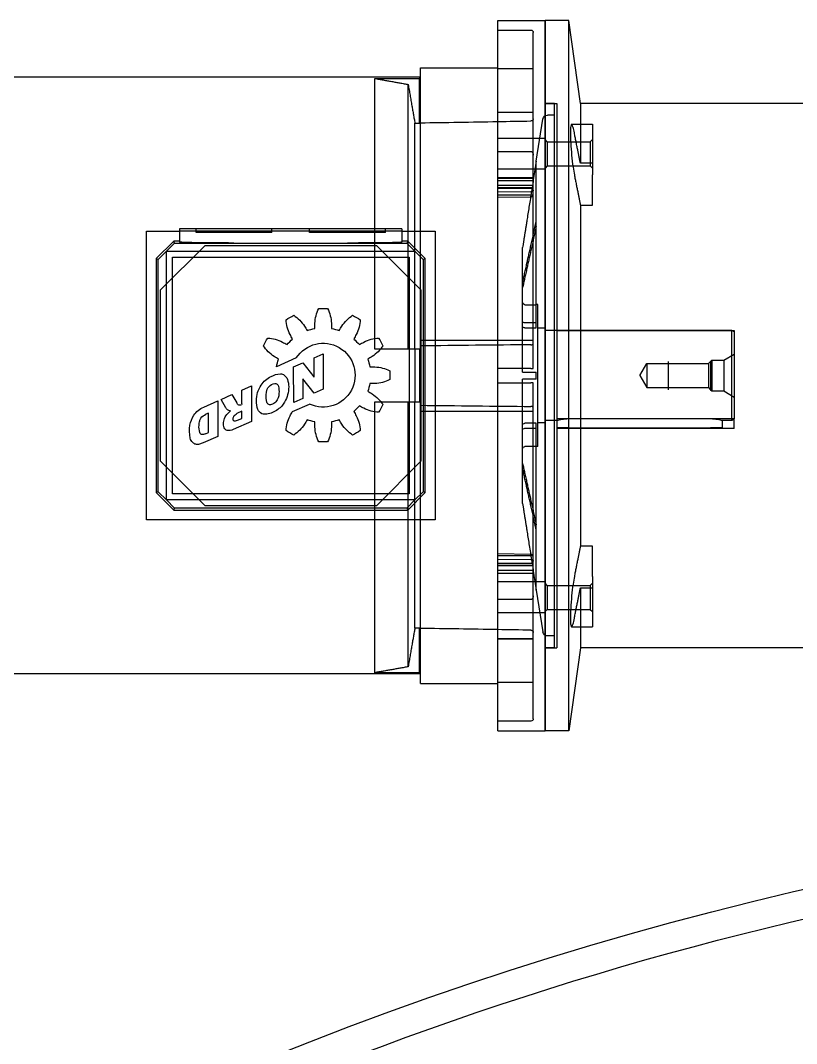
# Model space of a CAD drawing. Header units: millimetres. Extents: x 12318 to 17800, y 6541 to 10165.
# Drawn here: x 14844.8 to 14926.8, y 8533.4 to 8641.4 of the extents above; entities that cross this region are included whole.
import ezdxf

# ---------------------------------------------------------------- set-up
doc = ezdxf.new("R2010")
doc.units = ezdxf.units.MM
doc.layers.add('Equipment', color=123, linetype='Continuous')

# ---------------------------------------------------------------- blocks, each defined once
blk = doc.blocks.new('A$C6f4e16a3')
at = {"layer": 'Equipment'}
for p, q in [((1461.01, 3222.13), (1465.93, 3257.13)), ((1465.93, 2957.13), (1465.93, 3257.13)), ((1465.93, 3257.13), (1475.93, 3257.13)), ((1475.93, 2957.13), (1475.93, 3257.13)), ((1475.93, 3257.13), (1475.93, 2957.13)), ((1495.93, 3257.13), (1475.93, 3257.13)), ((1495.93, 2957.13), (1495.93, 3257.13)), ((1528.63, 3237.13), (1495.93, 3237.13)), ((1528.63, 3213.91), (1528.63, 3237.13)), ((1528.93, 3233.13), (1528.93, 3232.64)), ((1528.93, 3233.13), (1751.93, 3233.13)), ((1547.93, 3232.64), (1528.93, 3232.64)), ((1528.93, 3213.8), (1528.93, 3232.64)), ((1533.8, 3118.23), (1533.8, 3230.14)), ((1547.93, 3118.23), (1547.93, 3232.64)), ((1305.93, 3222.13), (1461.01, 3222.13)), ((1461.01, 3222.13), (1461.01, 3213.32)), ((1455.93, 3213.32), (1455.93, 3191.98)), ((1464.75, 3213.32), (1455.93, 3213.32)), ((1528.63, 3214.38), (1528.93, 3214.38)), ((1528.63, 3122.13), (1528.63, 3213.91)), ((1530.93, 3213.8), (1528.93, 3213.8)), ((1530.93, 3118.23), (1530.93, 3213.8)), ((1455.93, 3179.13), (1455.93, 3191.98)), ((1461.01, 3179.13), (1455.93, 3179.13)), ((1461.01, 3179.13), (1461.01, 3035.13)), ((1528.63, 3122.13), (1495.93, 3122.13)), ((1528.63, 3092.13), (1528.63, 3122.13)), ((1528.93, 3118.23), (1547.93, 3118.23)), ((1528.93, 3118.23), (1528.93, 3096.03)), ((1547.93, 3096.03), (1528.93, 3096.03)), ((1530.93, 3000.46), (1530.93, 3096.03)), ((1533.8, 2984.12), (1533.8, 3096.03)), ((1547.93, 2981.62), (1547.93, 3096.03)), ((1528.63, 3092.13), (1495.93, 3092.13)), ((1528.63, 3000.35), (1528.63, 3092.13)), ((1455.93, 3035.13), (1461.01, 3035.13)), ((1455.93, 3022.28), (1455.93, 3035.13)), ((1455.93, 3022.28), (1455.93, 3000.94)), ((1464.75, 3000.94), (1455.93, 3000.94)), ((1461.01, 3000.94), (1461.01, 2992.13)), ((1528.63, 2977.13), (1528.63, 3000.35)), ((1528.63, 2999.88), (1528.93, 2999.88)), ((1528.93, 3000.46), (1530.93, 3000.46)), ((1528.93, 2981.62), (1528.93, 3000.46)), ((1305.93, 2992.13), (1461.01, 2992.13)), ((1461.01, 2992.13), (1465.93, 2957.13)), ((1528.93, 2981.62), (1547.93, 2981.62)), ((1528.93, 2981.62), (1528.93, 2981.13)), ((1528.93, 2981.13), (1751.93, 2981.13)), ((1528.63, 2977.13), (1495.93, 2977.13)), ((1465.93, 2957.13), (1475.93, 2957.13)), ((1495.93, 2957.13), (1475.93, 2957.13))]:
    blk.add_line(p, q, dxfattribs=at)
at = {"layer": 'Equipment', "ltscale": 24.970388}
for p, q in [((1480.93, 3218.31), (1480.93, 3252.1)), ((1480.93, 3110.13), (1480.93, 3200.21)), ((1480.93, 3014.05), (1480.93, 3104.13)), ((1480.93, 2962.16), (1480.93, 2995.95))]:
    blk.add_line(p, q, dxfattribs=at)
at = {"layer": 'Equipment', "ltscale": 22.577003}
for p, q in [((1495.93, 3253.1), (1481.93, 3253.1)), ((1481.93, 3218.3), (1495.93, 3218.3)), ((1495.93, 3201.78), (1481.93, 3201.78)), ((1536.43, 3168.13), (1522.43, 3168.13)), ((1644.43, 3168.13), (1630.43, 3168.13)), ((1481.93, 3110.13), (1495.93, 3110.13)), ((1495.93, 3104.13), (1481.93, 3104.13)), ((1481.93, 3012.48), (1495.93, 3012.48)), ((1495.93, 2995.96), (1481.93, 2995.96)), ((1481.93, 2961.16), (1495.93, 2961.16))]:
    blk.add_line(p, q, dxfattribs=at)
at = {"layer": 'Equipment', "ltscale": 24.189648}
for p, q in [((1495.93, 3236.83), (1480.93, 3236.83)), ((1475.93, 3207.32), (1495.93, 3207.32)), ((1475.93, 3194.32), (1495.93, 3194.32)), ((1495.93, 3190.75), (1480.93, 3190.75)), ((1495.93, 3190.57), (1480.93, 3190.57)), ((1495.93, 3189.51), (1480.93, 3189.51)), ((1480.93, 3187.39), (1495.93, 3187.39)), ((1480.93, 3186.51), (1495.93, 3186.51)), ((1495.93, 3186.33), (1480.93, 3186.33)), ((1480.93, 3183.32), (1495.93, 3183.32)), ((1495.93, 3122.13), (1480.93, 3122.13)), ((1495.93, 3092.13), (1480.93, 3092.13)), ((1480.93, 3030.94), (1495.93, 3030.94)), ((1495.93, 3027.93), (1480.93, 3027.93)), ((1495.93, 3027.75), (1480.93, 3027.75)), ((1495.93, 3026.87), (1480.93, 3026.87)), ((1480.93, 3024.75), (1495.93, 3024.75)), ((1495.93, 3023.69), (1480.93, 3023.69)), ((1480.93, 3023.51), (1495.93, 3023.51)), ((1475.93, 3019.94), (1495.93, 3019.94)), ((1475.93, 3006.94), (1495.93, 3006.94)), ((1480.93, 2977.43), (1495.93, 2977.43))]:
    blk.add_line(p, q, dxfattribs=at)
at = {"layer": 'Equipment', "ltscale": 25.331339}
for p, q in [((1470.93, 3222.13), (1470.93, 2992.13)), ((1471.93, 2992.13), (1471.93, 3222.13)), ((1478.93, 3077.13), (1478.93, 3137.13))]:
    blk.add_line(p, q, dxfattribs=at)
at = {"layer": 'Equipment', "ltscale": 9.523383}
for p, q in [((1475.93, 3222.13), (1470.93, 3222.13)), ((1470.93, 3088.13), (1475.93, 3088.13)), ((1475.93, 2992.13), (1470.93, 2992.13))]:
    blk.add_line(p, q, dxfattribs=at)
at = {"layer": 'Equipment', "ltscale": 7.618686}
for p, q in [((1471.93, 3222.13), (1475.93, 3222.13)), ((1396.93, 3088.13), (1400.93, 3088.13)), ((1471.93, 2992.13), (1475.93, 2992.13))]:
    blk.add_line(p, q, dxfattribs=at)
at = {"layer": 'Equipment', "ltscale": 5.566014}
for p, q in [((1471.93, 3217.13), (1474.85, 3217.13)), ((1471.93, 2997.13), (1474.85, 2997.13))]:
    blk.add_line(p, q, dxfattribs=at)
at = {"layer": 'Equipment', "ltscale": 28.888334}
for p, q in [((1479.63, 3197.75), (1476.83, 3215.44)), ((1479.63, 3016.51), (1476.83, 2998.82))]:
    blk.add_line(p, q, dxfattribs=at)
at = {"layer": 'Equipment', "ltscale": 26.597906}
for p, q in [((1480.93, 3200.21), (1480.93, 3218.31)), ((1480.93, 2995.95), (1480.93, 3014.05))]:
    blk.add_line(p, q, dxfattribs=at)
at = {"layer": 'Equipment', "ltscale": 24.053686}
for p, q in [((1481.01, 3218.32), (1495.93, 3218.32)), ((1481.01, 2995.94), (1495.93, 2995.94))]:
    blk.add_line(p, q, dxfattribs=at)
at = {"layer": 'Equipment', "ltscale": 26.200171}
for p, q in [((1461.01, 3213.32), (1461.01, 3196.8)), ((1461.01, 3017.46), (1461.01, 3000.94))]:
    blk.add_line(p, q, dxfattribs=at)
at = {"layer": 'Equipment', "ltscale": 2.545397}
for p, q in [((1456.87, 3205.88), (1455.93, 3206.82)), ((1474.98, 3205.88), (1475.93, 3206.82)), ((1456.87, 3195.77), (1455.93, 3194.82)), ((1474.98, 3195.77), (1475.93, 3194.82)), ((1456.87, 3018.49), (1455.93, 3019.44)), ((1474.98, 3018.49), (1475.93, 3019.44)), ((1456.87, 3008.38), (1455.93, 3007.44)), ((1474.98, 3008.38), (1475.93, 3007.44))]:
    blk.add_line(p, q, dxfattribs=at)
at = {"layer": 'Equipment', "ltscale": 25.609983}
for p, q in [((1456.87, 3205.88), (1456.87, 3195.77)), ((1474.98, 3205.88), (1474.98, 3195.77)), ((1456.87, 3018.49), (1456.87, 3008.38)), ((1474.98, 3018.49), (1474.98, 3008.38))]:
    blk.add_line(p, q, dxfattribs=at)
at = {"layer": 'Equipment', "ltscale": 29.204967}
for p, q in [((1474.98, 3205.88), (1456.87, 3205.88)), ((1474.98, 3195.77), (1456.87, 3195.77)), ((1474.98, 3018.49), (1456.87, 3018.49)), ((1474.98, 3008.38), (1456.87, 3008.38))]:
    blk.add_line(p, q, dxfattribs=at)
at = {"layer": 'Equipment', "ltscale": 9.677798}
for p, q in [((1455.93, 3196.8), (1461.01, 3196.8)), ((1461.01, 3017.46), (1455.93, 3017.46))]:
    blk.add_line(p, q, dxfattribs=at)
at = {"layer": 'Equipment', "ltscale": 2.857075}
for p, q in [((1479.63, 3197.74), (1479.63, 3197.75)), ((1479.63, 3016.51), (1479.63, 3016.52))]:
    blk.add_line(p, q, dxfattribs=at)
at = {"layer": 'Equipment', "ltscale": 24.651781}
for p, q in [((1479.63, 3172.26), (1479.63, 3197.74)), ((1479.63, 3016.52), (1479.63, 3042))]:
    blk.add_line(p, q, dxfattribs=at)
at = {"layer": 'Equipment', "ltscale": 22.608593}
for p, q in [((1481.91, 3184.79), (1495.93, 3184.61)), ((1495.93, 3182.49), (1481.91, 3182.67)), ((1481.91, 3031.6), (1495.93, 3031.77)), ((1495.93, 3029.65), (1481.91, 3029.47))]:
    blk.add_line(p, q, dxfattribs=at)
at = {"layer": 'Equipment', "ltscale": 5.714251}
for p, q in [((1479.63, 3170.14), (1479.63, 3172.26)), ((1479.63, 3105.63), (1479.63, 3108.63)), ((1479.63, 3042), (1479.63, 3044.12))]:
    blk.add_line(p, q, dxfattribs=at)
at = {"layer": 'Equipment', "ltscale": 24.449633}
for p, q in [((1479.63, 3127.26), (1479.63, 3170.14)), ((1479.63, 3044.12), (1479.63, 3087))]:
    blk.add_line(p, q, dxfattribs=at)
at = {"layer": 'Equipment', "ltscale": 25.66206}
for p, q in [((1522.43, 3168.13), (1522.43, 3046.13)), ((1644.43, 3046.13), (1644.43, 3168.13)), ((1522.43, 3046.13), (1644.43, 3046.13))]:
    blk.add_line(p, q, dxfattribs=at)
at = {"layer": 'Equipment', "ltscale": 24.969463}
for p, q in [((1536.43, 3169.13), (1559.43, 3169.13)), ((1607.43, 3169.13), (1630.43, 3169.13))]:
    blk.add_line(p, q, dxfattribs=at)
at = {"layer": 'Equipment', "ltscale": 10.647473}
for p, q in [((1536.43, 3169.13), (1536.43, 3163.54)), ((1630.43, 3169.13), (1630.43, 3163.54))]:
    blk.add_line(p, q, dxfattribs=at)
at = {"layer": 'Equipment', "ltscale": 25.264742}
blk.add_line((1536.43, 3168.13), (1630.43, 3168.13), dxfattribs=at)
at = {"layer": 'Equipment', "ltscale": 2.856945}
for p, q in [((1543.43, 3167.63), (1543.43, 3169.13)), ((1575.43, 3167.63), (1575.43, 3169.13)), ((1591.43, 3167.63), (1591.43, 3169.13)), ((1623.43, 3167.63), (1623.43, 3169.13))]:
    blk.add_line(p, q, dxfattribs=at)
at = {"layer": 'Equipment', "ltscale": 25.80229}
for p, q in [((1559.43, 3169.13), (1607.43, 3169.13)), ((1607.43, 3163.14), (1559.43, 3163.14))]:
    blk.add_line(p, q, dxfattribs=at)
at = {"layer": 'Equipment', "ltscale": 25.285252}
for p, q in [((1526.59, 3156.58), (1533.98, 3163.97)), ((1632.87, 3163.97), (1640.27, 3156.58)), ((1533.98, 3050.29), (1526.59, 3057.68)), ((1640.27, 3057.68), (1632.87, 3050.29))]:
    blk.add_line(p, q, dxfattribs=at)
at = {"layer": 'Equipment', "ltscale": 4.659071}
for p, q in [((1533.98, 3163.97), (1536.43, 3163.97)), ((1630.43, 3163.97), (1632.87, 3163.97))]:
    blk.add_line(p, q, dxfattribs=at)
at = {"layer": 'Equipment', "ltscale": 25.795752}
for p, q in [((1533.98, 3163.97), (1534.33, 3163.13)), ((1632.53, 3163.13), (1632.87, 3163.97)), ((1527.43, 3156.23), (1526.59, 3156.58)), ((1640.27, 3156.58), (1639.43, 3156.23)), ((1526.59, 3057.68), (1527.43, 3058.03)), ((1639.43, 3058.03), (1640.27, 3057.68)), ((1534.33, 3051.13), (1533.98, 3050.29)), ((1632.87, 3050.29), (1632.53, 3051.13))]:
    blk.add_line(p, q, dxfattribs=at)
at = {"layer": 'Equipment', "ltscale": 24.318085}
for p, q in [((1543.43, 3167.63), (1575.43, 3167.63)), ((1591.43, 3167.63), (1623.43, 3167.63))]:
    blk.add_line(p, q, dxfattribs=at)
at = {"layer": 'Equipment', "ltscale": 27.195591}
for p, q in [((1485.43, 3146.3), (1485.43, 3161.03)), ((1485.43, 3108.63), (1485.43, 3144.18)), ((1485.43, 3070.08), (1485.43, 3105.63)), ((1485.43, 3053.23), (1485.43, 3067.96))]:
    blk.add_line(p, q, dxfattribs=at)
at = {"layer": 'Equipment', "ltscale": 10.049212}
for p, q in [((1530.9, 3159.66), (1527.43, 3156.23)), ((1534.33, 3163.13), (1530.9, 3159.66)), ((1635.95, 3159.66), (1632.53, 3163.13)), ((1639.43, 3156.23), (1635.95, 3159.66)), ((1527.43, 3058.03), (1530.9, 3054.61)), ((1635.95, 3054.61), (1639.43, 3058.03)), ((1530.9, 3054.61), (1534.33, 3051.13)), ((1632.53, 3051.13), (1635.95, 3054.61))]:
    blk.add_line(p, q, dxfattribs=at)
at = {"layer": 'Equipment', "ltscale": 25.702459}
for p, q in [((1528.43, 3143.35), (1547.21, 3162.13)), ((1619.65, 3162.13), (1638.43, 3143.35)), ((1547.21, 3052.13), (1528.43, 3070.91)), ((1638.43, 3070.91), (1619.65, 3052.13))]:
    blk.add_line(p, q, dxfattribs=at)
at = {"layer": 'Equipment', "ltscale": 0.072236}
for p, q in [((1530.93, 3159.63), (1530.9, 3159.66)), ((1635.93, 3159.63), (1635.95, 3159.66)), ((1530.9, 3054.61), (1530.93, 3054.63)), ((1635.93, 3054.63), (1635.95, 3054.61))]:
    blk.add_line(p, q, dxfattribs=at)
at = {"layer": 'Equipment', "ltscale": 0.952538}
for p, q in [((1530.93, 3159.63), (1530.94, 3159.63)), ((1635.92, 3159.63), (1635.93, 3159.63)), ((1635.93, 3159.63), (1635.93, 3159.62)), ((1530.94, 3054.63), (1530.93, 3054.63)), ((1635.93, 3054.63), (1635.92, 3054.63)), ((1635.93, 3054.64), (1635.93, 3054.63))]:
    blk.add_line(p, q, dxfattribs=at)
at = {"layer": 'Equipment', "ltscale": 0.033147}
for p, q in [((1530.94, 3159.63), (1530.93, 3159.62)), ((1635.93, 3159.62), (1635.92, 3159.63)), ((1530.93, 3054.64), (1530.94, 3054.63)), ((1635.92, 3054.63), (1635.93, 3054.64))]:
    blk.add_line(p, q, dxfattribs=at)
at = {"layer": 'Equipment', "ltscale": 25.393158}
for p, q in [((1635.92, 3159.63), (1530.94, 3159.63)), ((1635.93, 3054.64), (1635.93, 3159.62)), ((1530.94, 3054.63), (1635.92, 3054.63))]:
    blk.add_line(p, q, dxfattribs=at)
at = {"layer": 'Equipment', "ltscale": 25.004076}
for p, q in [((1632.53, 3163.13), (1534.33, 3163.13)), ((1527.43, 3156.23), (1527.43, 3058.03)), ((1639.43, 3058.03), (1639.43, 3156.23)), ((1534.33, 3051.13), (1632.53, 3051.13))]:
    blk.add_line(p, q, dxfattribs=at)
at = {"layer": 'Equipment', "ltscale": 25.0306}
for p, q in [((1619.65, 3162.13), (1547.21, 3162.13)), ((1528.43, 3143.35), (1528.43, 3070.91)), ((1638.43, 3070.91), (1638.43, 3143.35)), ((1547.21, 3052.13), (1619.65, 3052.13))]:
    blk.add_line(p, q, dxfattribs=at)
at = {"layer": 'Equipment', "ltscale": 25.180735}
for p, q in [((1526.59, 3057.68), (1526.59, 3156.58)), ((1640.27, 3156.58), (1640.27, 3057.68)), ((1632.87, 3050.29), (1533.98, 3050.29))]:
    blk.add_line(p, q, dxfattribs=at)
at = {"layer": 'Equipment', "ltscale": 24.442144}
for p, q in [((1533.43, 3157.13), (1533.43, 3118.23)), ((1533.43, 3096.03), (1533.43, 3057.13))]:
    blk.add_line(p, q, dxfattribs=at)
at = {"layer": 'Equipment', "ltscale": 4.395143}
for p, q in [((1533.8, 3157.13), (1533.43, 3157.13)), ((1533.43, 3057.13), (1533.8, 3057.13))]:
    blk.add_line(p, q, dxfattribs=at)
at = {"layer": 'Equipment', "ltscale": 25.852686}
for p, q in [((1633.43, 3157.13), (1547.93, 3157.13)), ((1547.93, 3057.13), (1633.43, 3057.13))]:
    blk.add_line(p, q, dxfattribs=at)
at = {"layer": 'Equipment', "ltscale": 24.874222}
blk.add_line((1633.43, 3057.13), (1633.43, 3157.13), dxfattribs=at)
at = {"layer": 'Equipment', "ltscale": 5.71399}
for p, q in [((1485.43, 3144.18), (1485.43, 3146.3)), ((1475.93, 3127.13), (1478.93, 3127.13)), ((1400.93, 3085.13), (1400.93, 3088.13)), ((1475.93, 3087.13), (1478.93, 3087.13)), ((1485.43, 3067.96), (1485.43, 3070.08))]:
    blk.add_line(p, q, dxfattribs=at)
at = {"layer": 'Equipment', "ltscale": 1.333187}
for p, q in [((1478.93, 3137.13), (1479.63, 3137.13)), ((1478.93, 3077.13), (1479.63, 3077.13))]:
    blk.add_line(p, q, dxfattribs=at)
at = {"layer": 'Equipment', "ltscale": 9.142444}
for p, q in [((1484.43, 3137.09), (1479.63, 3137.09)), ((1479.63, 3129.38), (1484.43, 3129.38)), ((1484.43, 3127.26), (1479.63, 3127.26)), ((1479.63, 3087), (1484.43, 3087)), ((1484.43, 3084.88), (1479.63, 3084.88)), ((1479.63, 3077.17), (1484.43, 3077.17))]:
    blk.add_line(p, q, dxfattribs=at)
at = {"layer": 'Equipment', "ltscale": 26.429934}
blk.add_line((1395.93, 3126.13), (1395.93, 3088.8), dxfattribs=at)
at = {"layer": 'Equipment', "ltscale": 25.917479}
for p, q in [((1470.93, 3126.13), (1395.93, 3126.13)), ((1395.93, 3088.8), (1470.93, 3088.8)), ((1395.93, 3084.83), (1470.93, 3084.83))]:
    blk.add_line(p, q, dxfattribs=at)
at = {"layer": 'Equipment', "ltscale": 2.199254}
for p, q in [((1395.93, 3125.55), (1396.93, 3126.13)), ((1395.93, 3088.71), (1396.93, 3088.13))]:
    blk.add_line(p, q, dxfattribs=at)
at = {"layer": 'Equipment', "ltscale": 26.252478}
blk.add_line((1396.93, 3088.13), (1396.93, 3126.13), dxfattribs=at)
at = {"layer": 'Equipment', "ltscale": 25.479761}
blk.add_line((1396.93, 3126.13), (1475.93, 3126.13), dxfattribs=at)
at = {"layer": 'Equipment', "ltscale": 9.68627}
for p, q in [((1400.33, 3113.63), (1395.93, 3116.18)), ((1400.33, 3100.63), (1395.93, 3098.08))]:
    blk.add_line(p, q, dxfattribs=at)
at = {"layer": 'Equipment', "ltscale": 26.850508}
blk.add_line((1530.93, 3118.23), (1530.93, 3096.03), dxfattribs=at)
at = {"layer": 'Equipment', "ltscale": 26.885361}
blk.add_line((1533.43, 3118.23), (1533.43, 3096.03), dxfattribs=at)
at = {"layer": 'Equipment', "ltscale": 24.191259}
blk.add_line((1569.71, 3116.34), (1569.71, 3101.34), dxfattribs=at)
at = {"layer": 'Equipment', "ltscale": 7.948131}
blk.add_line((1573.52, 3114.64), (1569.71, 3116.34), dxfattribs=at)
at = {"layer": 'Equipment', "ltscale": 24.698055}
for p, q in [((1400.33, 3113.63), (1400.33, 3100.63)), ((1405.43, 3113.63), (1405.43, 3100.63))]:
    blk.add_line(p, q, dxfattribs=at)
at = {"layer": 'Equipment', "ltscale": 9.713853}
for p, q in [((1405.43, 3113.63), (1400.33, 3113.63)), ((1405.43, 3100.63), (1400.33, 3100.63))]:
    blk.add_line(p, q, dxfattribs=at)
at = {"layer": 'Equipment', "ltscale": 1.346724}
for p, q in [((1405.93, 3113.13), (1405.43, 3113.63)), ((1405.93, 3101.13), (1405.43, 3100.63))]:
    blk.add_line(p, q, dxfattribs=at)
at = {"layer": 'Equipment', "ltscale": 22.798204}
for p, q in [((1405.93, 3113.13), (1405.93, 3101.13)), ((1405.93, 3113.13), (1405.93, 3101.13)), ((1423.93, 3113.13), (1423.93, 3101.13)), ((1423.93, 3113.13), (1423.93, 3101.13))]:
    blk.add_line(p, q, dxfattribs=at)
at = {"layer": 'Equipment', "ltscale": 0.001805}
for p, q in [((1405.93, 3113.13), (1405.93, 3113.13)), ((1423.93, 3113.13), (1423.93, 3113.13)), ((1405.93, 3101.13), (1405.93, 3101.13)), ((1423.93, 3101.13), (1423.93, 3101.13))]:
    blk.add_line(p, q, dxfattribs=at)
at = {"layer": 'Equipment', "ltscale": 2.430917}
for p, q in [((1406.83, 3112.23), (1405.93, 3113.13)), ((1406.83, 3102.03), (1405.93, 3101.13))]:
    blk.add_line(p, q, dxfattribs=at)
at = {"layer": 'Equipment', "ltscale": 25.8253}
blk.add_line((1406.83, 3112.23), (1406.83, 3102.03), dxfattribs=at)
at = {"layer": 'Equipment', "ltscale": 27.572166}
for p, q in [((1423.93, 3112.23), (1406.83, 3112.23)), ((1423.93, 3102.03), (1406.83, 3102.03))]:
    blk.add_line(p, q, dxfattribs=at)
at = {"layer": 'Equipment', "ltscale": 21.770681}
for p, q in [((1432.93, 3112.23), (1423.93, 3112.23)), ((1432.93, 3102.03), (1423.93, 3102.03))]:
    blk.add_line(p, q, dxfattribs=at)
at = {"layer": 'Equipment', "ltscale": 25.837965}
blk.add_line((1432.93, 3112.23), (1432.93, 3102.03), dxfattribs=at)
at = {"layer": 'Equipment', "ltscale": 11.216606}
for q in [(1432.93, 3112.23), (1432.93, 3102.03)]:
    blk.add_line((1435.87, 3107.13), q, dxfattribs=at)
at = {"layer": 'Equipment', "ltscale": 19.316877}
blk.add_line((1573.52, 3106.65), (1573.52, 3114.64), dxfattribs=at)
at = {"layer": 'Equipment', "ltscale": 14.345751}
blk.add_line((1578.37, 3112.48), (1573.66, 3106.6), dxfattribs=at)
at = {"layer": 'Equipment', "ltscale": 7.958082}
blk.add_line((1582.19, 3110.78), (1578.37, 3112.48), dxfattribs=at)
at = {"layer": 'Equipment', "ltscale": 22.111248}
blk.add_line((1581.07, 3114.58), (1589.42, 3110.86), dxfattribs=at)
at = {"layer": 'Equipment', "ltscale": 2.992109}
for p, q in [((1481.93, 3110.13), (1480.93, 3110.13)), ((1480.93, 3104.13), (1481.93, 3104.13))]:
    blk.add_line(p, q, dxfattribs=at)
at = {"layer": 'Equipment', "ltscale": 24.20422}
blk.add_line((1582.18, 3095.77), (1582.19, 3110.78), dxfattribs=at)
at = {"layer": 'Equipment', "ltscale": 14.866439}
blk.add_line((1573.48, 3099.66), (1578.37, 3105.74), dxfattribs=at)
at = {"layer": 'Equipment', "ltscale": 0.266817}
blk.add_line((1573.66, 3106.6), (1573.52, 3106.65), dxfattribs=at)
at = {"layer": 'Equipment', "ltscale": 20.003391}
blk.add_line((1578.37, 3105.74), (1578.37, 3097.47), dxfattribs=at)
at = {"layer": 'Equipment', "ltscale": 7.851645}
blk.add_line((1569.71, 3101.34), (1573.48, 3099.66), dxfattribs=at)
at = {"layer": 'Equipment', "ltscale": 24.233971}
blk.add_line((1600.06, 3102.81), (1600.05, 3087.78), dxfattribs=at)
at = {"layer": 'Equipment', "ltscale": 8.42463}
blk.add_line((1604.1, 3101.01), (1600.06, 3102.81), dxfattribs=at)
at = {"layer": 'Equipment', "ltscale": 11.022212}
blk.add_line((1604.1, 3095.22), (1604.1, 3101.01), dxfattribs=at)
at = {"layer": 'Equipment', "ltscale": 7.735257}
blk.add_line((1608.32, 3099.11), (1606.26, 3095.61), dxfattribs=at)
at = {"layer": 'Equipment', "ltscale": 9.514049}
blk.add_line((1612.88, 3097.08), (1608.32, 3099.11), dxfattribs=at)
at = {"layer": 'Equipment', "ltscale": 19.064009}
blk.add_line((1582.71, 3091.91), (1575.51, 3095.12), dxfattribs=at)
at = {"layer": 'Equipment', "ltscale": 7.952706}
blk.add_line((1578.37, 3097.47), (1582.18, 3095.77), dxfattribs=at)
at = {"layer": 'Equipment', "ltscale": 7.689937}
blk.add_line((1610.89, 3093.56), (1612.88, 3097.08), dxfattribs=at)
at = {"layer": 'Equipment', "ltscale": 24.259974}
blk.add_line((1614.24, 3096.48), (1614.23, 3081.44), dxfattribs=at)
at = {"layer": 'Equipment', "ltscale": 12.461446}
blk.add_line((1620.22, 3093.82), (1614.24, 3096.48), dxfattribs=at)
at = {"layer": 'Equipment', "ltscale": 5.955908}
blk.add_line((1604.09, 3089), (1604.1, 3092.13), dxfattribs=at)
at = {"layer": 'Equipment', "ltscale": 4.407009}
blk.add_line((1604.1, 3092.13), (1606.14, 3091.05), dxfattribs=at)
at = {"layer": 'Equipment', "ltscale": 0.145772}
blk.add_line((1608.93, 3092.2), (1608.91, 3092.28), dxfattribs=at)
at = {"layer": 'Equipment', "ltscale": 0.143959}
blk.add_line((1608.96, 3092.13), (1608.93, 3092.2), dxfattribs=at)
at = {"layer": 'Equipment', "ltscale": 2.275867}
blk.add_line((1618.23, 3091.29), (1619.32, 3090.79), dxfattribs=at)
at = {"layer": 'Equipment', "ltscale": 19.88199}
blk.add_line((1618.24, 3083.07), (1618.23, 3091.29), dxfattribs=at)
at = {"layer": 'Equipment', "ltscale": 7.560969}
blk.add_line((1395.93, 3084.83), (1395.93, 3088.8), dxfattribs=at)
at = {"layer": 'Equipment', "ltscale": 26.388706}
for p, q in [((1405.93, 3088.8), (1465.93, 3088.8)), ((1465.93, 3085.13), (1405.93, 3085.13))]:
    blk.add_line(p, q, dxfattribs=at)
at = {"layer": 'Equipment', "ltscale": 20.462372}
blk.add_line((1600.05, 3087.78), (1607.78, 3084.33), dxfattribs=at)
at = {"layer": 'Equipment', "ltscale": 3.679968}
blk.add_line((1605.88, 3088.25), (1604.09, 3089), dxfattribs=at)
at = {"layer": 'Equipment', "ltscale": 1.705556}
blk.add_line((1606.72, 3087.95), (1605.88, 3088.25), dxfattribs=at)
at = {"layer": 'Equipment', "ltscale": 14.959352}
for p, q in [((1400.93, 3085.13), (1405.93, 3085.13)), ((1465.93, 3085.13), (1470.93, 3085.13))]:
    blk.add_line(p, q, dxfattribs=at)
at = {"layer": 'Equipment', "ltscale": 12.924321}
blk.add_line((1614.23, 3081.44), (1620.43, 3078.67), dxfattribs=at)
at = {"layer": 'Equipment', "ltscale": 2.600327}
blk.add_line((1619.5, 3082.54), (1618.24, 3083.07), dxfattribs=at)
at = {"layer": 'Equipment', "ltscale": 5.385303}
for centre, start, end in [((1474.85, 3215.13), 9, 90), ((1474.85, 2999.13), 270, 351)]:
    blk.add_arc(centre, 2, start, end, dxfattribs=at)
at = {"layer": 'Equipment', "ltscale": 0.299204}
for centre, start, end in [((1484.43, 3161.03), 360, 8.9966), ((1484.43, 3053.23), 351.0034, 0)]:
    blk.add_arc(centre, 1, start, end, dxfattribs=at)
at = {"layer": 'Equipment', "ltscale": 12.330702}
for centre, start, end in [((1581.21, 3128.61), 152.9721, 177.6903), ((1558.21, 3128.61), 2.3097, 27.0279), ((1569.02, 3131.5), 182.9721, 207.6903), ((1549.1, 3120), 32.3097, 57.0279), ((1590.32, 3120), 122.9721, 147.6903), ((1570.41, 3131.5), 332.3097, 357.0279), ((1545.51, 3107.99), 62.3097, 87.0279), ((1593.91, 3107.99), 92.9721, 117.6903), ((1557.01, 3127.91), 212.9721, 237.6903), ((1582.41, 3127.91), 302.3097, 327.0279), ((1548.41, 3095.8), 92.3097, 117.0279), ((1548.41, 3118.8), 242.9721, 267.6903), ((1557.01, 3086.69), 122.3097, 147.0279), ((1545.51, 3106.61), 272.9721, 297.6903), ((1569.02, 3083.1), 152.3097, 177.0279), ((1570.41, 3083.1), 2.9721, 27.6903), ((1549.1, 3094.6), 302.9721, 327.6903), ((1590.32, 3094.6), 212.3097, 237.0279), ((1581.21, 3086), 182.3097, 207.0279), ((1558.21, 3086), 332.9721, 357.6903)]:
    blk.add_arc(centre, 15.01, start, end, dxfattribs=at)
at = {"layer": 'Equipment', "ltscale": 7.119452}
for start, end in [(86.2007, 93.7993), (116.2007, 123.7993), (56.2007, 63.7993), (146.2007, 153.7993), (26.2007, 33.7993), (176.2007, 183.7993), (206.2007, 213.7993), (236.2007, 243.7993), (296.2007, 303.7993), (266.2007, 273.7993)]:
    blk.add_arc((1569.71, 3107.3), 28.18, start, end, dxfattribs=at)
at = {"layer": 'Equipment', "ltscale": 4.196698}
for centre, start, end in [((1616.45, 3126.73), 177.1689, 179.6794), ((1522.98, 3126.73), 0.3206, 2.8311), ((1519.53, 3100.76), 30.3206, 32.8311), ((1619.9, 3100.76), 147.1689, 149.6794), ((1529.52, 3076.54), 60.3206, 62.8311), ((1600.47, 3147.49), 207.1689, 209.6794), ((1538.95, 3147.49), 330.3206, 332.8311), ((1609.9, 3076.54), 117.1689, 119.6794), ((1576.26, 3157.49), 237.1689, 239.6794), ((1563.17, 3157.49), 300.3206, 302.8311), ((1550.29, 3060.57), 90.3206, 92.8311), ((1550.29, 3154.03), 267.1689, 269.6794), ((1576.26, 3057.12), 120.3206, 122.8311), ((1529.52, 3138.06), 297.1689, 299.6794), ((1600.47, 3067.11), 150.3206, 152.8311), ((1519.53, 3113.85), 327.1689, 329.6794), ((1616.45, 3087.88), 180.3206, 182.8311), ((1522.98, 3087.88), 357.1689, 359.6794), ((1619.9, 3113.85), 210.3206, 212.8311)]:
    blk.add_arc(centre, 50.29, start, end, dxfattribs=at)
at = {"layer": 'Equipment', "ltscale": 6.355804}
for start, end in [(100.2259, 109.7741), (70.2259, 79.7741), (130.2259, 139.7741), (40.2259, 49.7741), (160.2259, 169.7741), (190.2259, 199.7741), (220.2259, 229.7741), (250.2259, 259.7741), (280.2259, 289.7741)]:
    blk.add_arc((1569.71, 3107.3), 20.02, start, end, dxfattribs=at)
at = {"layer": 'Equipment', "ltscale": 24.944195}
blk.add_arc((1569.71, 3107.3), 13.49, 32.6499, 295.4532, dxfattribs=at)
at = {"layer": 'Equipment', "ltscale": 6.355803}
blk.add_arc((1569.71, 3107.3), 20.02, 10.2259, 19.7741, dxfattribs=at)
at = {"layer": 'Equipment', "ltscale": 3.333767}
blk.add_arc((1587.96, 3104.7), 3.16, 92.8383, 124.5488, dxfattribs=at)
at = {"layer": 'Equipment', "ltscale": 7.737547}
blk.add_arc((1587.35, 3098.43), 9.44, 62.5682, 87.2241, dxfattribs=at)
at = {"layer": 'Equipment', "ltscale": 12.765416}
blk.add_arc((1598.13, 3102.59), 13.84, 177.3917, 205.145, dxfattribs=at)
at = {"layer": 'Equipment', "ltscale": 5.79464}
blk.add_arc((1594.49, 3101.95), 10.27, 155.8807, 172.8596, dxfattribs=at)
at = {"layer": 'Equipment', "ltscale": 2.995169}
blk.add_arc((1588.11, 3104.5), 3.41, 124.8447, 151.258, dxfattribs=at)
at = {"layer": 'Equipment', "ltscale": 2.619871}
blk.add_arc((1590.27, 3102.16), 1.77, 120.1043, 164.5088, dxfattribs=at)
at = {"layer": 'Equipment', "ltscale": 1.578892}
blk.add_arc((1590.04, 3102.3), 1.54, 84.3693, 115.1771, dxfattribs=at)
at = {"layer": 'Equipment', "ltscale": 5.328449}
blk.add_arc((1589.54, 3099.79), 4.09, 41.6428, 80.8523, dxfattribs=at)
at = {"layer": 'Equipment', "ltscale": 10.908055}
blk.add_arc((1586.78, 3096.92), 11.04, 33.8489, 63.5586, dxfattribs=at)
at = {"layer": 'Equipment', "ltscale": 13.272936}
blk.add_arc((1585.78, 3096.39), 12.17, 0.4669, 33.283, dxfattribs=at)
at = {"layer": 'Equipment', "ltscale": 5.824093}
blk.add_arc((1603.25, 3100.23), 14.88, 170.7327, 182.5043, dxfattribs=at)
at = {"layer": 'Equipment', "ltscale": 7.372471}
blk.add_arc((1594.73, 3099.97), 6.36, 183.5119, 218.3954, dxfattribs=at)
at = {"layer": 'Equipment', "ltscale": 2.652761}
blk.add_arc((1590.34, 3100.27), 3.18, 19.6547, 44.7703, dxfattribs=at)
at = {"layer": 'Equipment', "ltscale": 9.262697}
blk.add_arc((1582.98, 3098.08), 10.85, 351.8136, 17.4955, dxfattribs=at)
at = {"layer": 'Equipment', "ltscale": 7.488313}
blk.add_arc((1594.96, 3101.21), 10.38, 205.6841, 227.386, dxfattribs=at)
at = {"layer": 'Equipment', "ltscale": 4.183869}
blk.add_arc((1592.69, 3098.66), 3.95, 221.8948, 253.7542, dxfattribs=at)
at = {"layer": 'Equipment', "ltscale": 1.477809}
blk.add_arc((1592.1, 3096.74), 1.95, 254.5776, 277.4169, dxfattribs=at)
at = {"layer": 'Equipment', "ltscale": 2.267229}
blk.add_arc((1592.15, 3096.23), 1.43, 277.8979, 325.5784, dxfattribs=at)
at = {"layer": 'Equipment', "ltscale": 2.265395}
blk.add_arc((1591.25, 3096.78), 2.48, 326.958, 354.4201, dxfattribs=at)
at = {"layer": 'Equipment', "ltscale": 7.142554}
blk.add_arc((1587.85, 3096.4), 10.09, 339.2415, 0.5273, dxfattribs=at)
at = {"layer": 'Equipment', "ltscale": 0.875232}
blk.add_arc((1604.64, 3095.25), 0.544, 182.8706, 231.2448, dxfattribs=at)
at = {"layer": 'Equipment', "ltscale": 0.594116}
blk.add_arc((1604.8, 3095.46), 0.811, 232.283, 254.3279, dxfattribs=at)
at = {"layer": 'Equipment', "ltscale": 1.179687}
blk.add_arc((1605.05, 3096.15), 1.54, 251.9545, 274.9898, dxfattribs=at)
at = {"layer": 'Equipment', "ltscale": 0.874909}
blk.add_arc((1605.08, 3095.49), 0.887, 276.7645, 306.4379, dxfattribs=at)
at = {"layer": 'Equipment', "ltscale": 0.874052}
blk.add_arc((1604.67, 3096.03), 1.56, 307.0907, 323.9034, dxfattribs=at)
at = {"layer": 'Equipment', "ltscale": 1.156669}
blk.add_arc((1602.84, 3097.49), 3.9, 322.3011, 331.2185, dxfattribs=at)
at = {"layer": 'Equipment', "ltscale": 3.962332}
blk.add_arc((1538.95, 3067.11), 50.29, 27.1689, 29.5392, dxfattribs=at)
at = {"layer": 'Equipment', "ltscale": 9.633843}
blk.add_arc((1596.03, 3102.66), 12.17, 228.2741, 252.0896, dxfattribs=at)
at = {"layer": 'Equipment', "ltscale": 2.454179}
blk.add_arc((1594.11, 3097), 6.19, 252.8628, 264.7838, dxfattribs=at)
at = {"layer": 'Equipment', "ltscale": 3.992064}
blk.add_arc((1594.2, 3094.64), 3.87, 260.3756, 291.4284, dxfattribs=at)
at = {"layer": 'Equipment', "ltscale": 4.796926}
blk.add_arc((1594.42, 3093.85), 3.05, 292.9258, 340.3061, dxfattribs=at)
at = {"layer": 'Equipment', "ltscale": 1.746041}
blk.add_arc((1599.85, 3080.05), 12.68, 56.0782, 60.2222, dxfattribs=at)
at = {"layer": 'Equipment', "ltscale": 1.796492}
blk.add_arc((1605.66, 3088.85), 2.13, 28.3786, 53.7916, dxfattribs=at)
at = {"layer": 'Equipment', "ltscale": 1.231632}
blk.add_arc((1608.95, 3094.34), 2.06, 268.7949, 286.7754, dxfattribs=at)
at = {"layer": 'Equipment', "ltscale": 3.892107}
blk.add_arc((1602.63, 3084.29), 10.08, 39.5069, 51.1201, dxfattribs=at)
at = {"layer": 'Equipment', "ltscale": 1.326029}
blk.add_arc((1608.99, 3094.15), 1.87, 287.2243, 308.551, dxfattribs=at)
at = {"layer": 'Equipment', "ltscale": 2.19206}
blk.add_arc((1608.09, 3095.17), 3.23, 309.7638, 330.1895, dxfattribs=at)
at = {"layer": 'Equipment', "ltscale": 4.814648}
blk.add_arc((1605.45, 3086.71), 6.37, 16.0483, 38.8028, dxfattribs=at)
at = {"layer": 'Equipment', "ltscale": 5.085206}
blk.add_arc((1617.16, 3085.96), 5.29, 37.055, 65.9586, dxfattribs=at)
at = {"layer": 'Equipment', "ltscale": 10.434708}
blk.add_arc((1615.81, 3084.26), 10.53, 35.4127, 65.2329, dxfattribs=at)
at = {"layer": 'Equipment', "ltscale": 8.613707}
blk.add_arc((1615.5, 3084.44), 10.67, 9.3913, 33.666, dxfattribs=at)
at = {"layer": 'Equipment', "ltscale": 0.741134}
blk.add_arc((1607.11, 3089.06), 1.18, 250.6552, 269.5762, dxfattribs=at)
at = {"layer": 'Equipment', "ltscale": 0.454166}
blk.add_arc((1607.1, 3088.54), 0.658, 270, 290.7674, dxfattribs=at)
at = {"layer": 'Equipment', "ltscale": 0.691152}
blk.add_arc((1607.12, 3088.45), 0.567, 291.8854, 328.5581, dxfattribs=at)
at = {"layer": 'Equipment', "ltscale": 1.214217}
blk.add_arc((1605.79, 3088.94), 1.97, 9.2255, 27.7488, dxfattribs=at)
at = {"layer": 'Equipment', "ltscale": 0.766352}
blk.add_arc((1606.69, 3088.69), 1.06, 329.4501, 351.2835, dxfattribs=at)
at = {"layer": 'Equipment', "ltscale": 1.389054}
blk.add_arc((1605.46, 3088.88), 2.31, 351.1806, 9.2804, dxfattribs=at)
at = {"layer": 'Equipment', "ltscale": 2.46127}
blk.add_arc((1608.2, 3086.36), 3.6, 337.6558, 358.2394, dxfattribs=at)
at = {"layer": 'Equipment', "ltscale": 4.264863}
blk.add_arc((1605.1, 3086.68), 6.71, 356.3734, 15.5034, dxfattribs=at)
at = {"layer": 'Equipment', "ltscale": 2.362342}
blk.add_arc((1618.51, 3087.24), 3.45, 12.9167, 33.5355, dxfattribs=at)
at = {"layer": 'Equipment', "ltscale": 5.920817}
blk.add_arc((1612.99, 3085.66), 9.21, 343.822, 3.1576, dxfattribs=at)
at = {"layer": 'Equipment', "ltscale": 3.570038}
blk.add_arc((1614.05, 3085.7), 8.15, 3.2838, 16.4567, dxfattribs=at)
at = {"layer": 'Equipment', "ltscale": 10.431828}
blk.add_arc((1611.31, 3083.81), 14.91, 348.116, 9.1654, dxfattribs=at)
at = {"layer": 'Equipment', "ltscale": 4.794354}
blk.add_arc((1609.75, 3088.62), 4.73, 245.3002, 275.8187, dxfattribs=at)
at = {"layer": 'Equipment', "ltscale": 3.327602}
blk.add_arc((1609.76, 3085.81), 1.95, 283.9854, 335.4049, dxfattribs=at)
at = {"layer": 'Equipment', "ltscale": 1.649626}
blk.add_arc((1622.46, 3090.16), 8.17, 248.7635, 254.8344, dxfattribs=at)
at = {"layer": 'Equipment', "ltscale": 1.060185}
blk.add_arc((1620.74, 3083.75), 1.54, 254.1937, 274.9688, dxfattribs=at)
at = {"layer": 'Equipment', "ltscale": 1.139044}
blk.add_arc((1620.78, 3083.27), 1.06, 274.9218, 307.2891, dxfattribs=at)
at = {"layer": 'Equipment', "ltscale": 1.524261}
blk.add_arc((1620.7, 3083.35), 1.17, 308.4444, 347.634, dxfattribs=at)
at = {"layer": 'Equipment', "ltscale": 3.227627}
blk.add_arc((1626.4, 3093.88), 16.34, 248.5752, 254.5174, dxfattribs=at)
at = {"layer": 'Equipment', "ltscale": 3.006953}
blk.add_arc((1622.9, 3081.39), 3.37, 255.0674, 281.9067, dxfattribs=at)
at = {"layer": 'Equipment', "ltscale": 2.696768}
blk.add_arc((1622.49, 3081.41), 3.49, 288.5487, 311.7677, dxfattribs=at)
at = {"layer": 'Equipment', "ltscale": 4.298914}
blk.add_arc((1622.17, 3081.56), 3.82, 313.8149, 347.6258, dxfattribs=at)
at = {"layer": 'Equipment'}
for centre, radius, start, end in [((1038.93, 1458.23), 1468.9, 62.95796, 107.5529), ((1038.93, 1467.93), 1447.2, 63.18479, 116.81521)]:
    blk.add_arc(centre, radius, start, end, dxfattribs=at)
at = {"layer": 'Equipment', "ltscale": 2.992109}
for centre, major_axis, start_param, end_param in [((1481.93, 3252.1), (-0.01, 1), 6.276806, 7.847599), ((1481.93, 2962.16), (0.01, 1), 1.577179, 3.147972)]:
    blk.add_ellipse(centre, major_axis=major_axis, ratio=0.999788, start_param=start_param, end_param=end_param, dxfattribs=at)
at = {"layer": 'Equipment', "ltscale": 24.971365}
for centre, start_param, end_param in [((1559.43, 3163.54), 0, 1.570796), ((1607.43, 3163.54), 1.570796, 3.141593)]:
    blk.add_ellipse(centre, major_axis=(-23, 0), ratio=0.017455, start_param=start_param, end_param=end_param, dxfattribs=at)
at = {"layer": 'Equipment', "ltscale": 0.299204}
for centre, ratio, start_param, end_param in [((1484.43, 3146.3), 0.707108, 6.28317, 6.44019), ((1484.43, 3144.18), 0.707105, 0.000014, 0.157034), ((1484.43, 3108.63), 0.00001, 0.000001, 0.157021), ((1484.43, 3105.63), 0.00001, 6.126145, 6.283165), ((1484.43, 3070.08), 0.707105, 6.126151, 6.283171), ((1484.43, 3067.96), 0.707108, 6.12618, 6.2832)]:
    blk.add_ellipse(centre, major_axis=(1, 0), ratio=ratio, start_param=start_param, end_param=end_param, dxfattribs=at)
at = {"layer": 'Equipment', "ltscale": 2.993595}
for centre, major_axis, ratio, start_param, end_param in [((1484.43, 3138.09), (0.03, 1), 0.998781, 3.17236, 4.743234), ((1484.43, 3130.09), (1, 0), 0.707968, 4.712234, 6.283108), ((1484.43, 3127.96), (-1, 0), 0.707968, 1.570642, 3.141516), ((1484.43, 3086.3), (1, 0), 0.707968, 0.000077, 1.570951), ((1484.43, 3084.17), (-1, 0), 0.707968, 3.14167, 4.712544), ((1484.43, 3076.17), (-0.03, 1), 0.998781, 4.681544, 6.252418)]:
    blk.add_ellipse(centre, major_axis=major_axis, ratio=ratio, start_param=start_param, end_param=end_param, dxfattribs=at)
at = {"layer": 'Equipment'}
for points, weights in [([(1533.8, 3230.14), (1532.26, 3221.4), (1530.93, 3213.8)], [1, 1.00251467099, 1]), ([(1547.93, 3232.64), (1540.79, 3231.38), (1533.8, 3230.14)], [1, 1.00005028205, 1]), ([(1463.55, 3191.98), (1462.19, 3185.09), (1461.01, 3179.13)], [1.01587047182, 1.02348640055, 1.02562125622]), ([(1461.01, 3035.13), (1462.19, 3029.17), (1463.55, 3022.28)], [1.02562125622, 1.02348640055, 1.01587047182]), ([(1530.93, 3000.46), (1532.26, 2992.86), (1533.8, 2984.12)], [1, 1.00251467099, 1]), ([(1533.8, 2984.12), (1540.79, 2982.88), (1547.93, 2981.62)], [1, 1.00005028205, 1])]:
    blk.add_rational_spline(points, weights, degree=2, dxfattribs=at)
at = {"layer": 'Equipment', "ltscale": 3.877486}
for points in [[(1480.93, 3218.31), (1480.93, 3218.32), (1480.94, 3218.32), (1481.01, 3218.32), (1481.09, 3218.32), (1481.26, 3218.31), (1481.35, 3218.31), (1481.53, 3218.3), (1481.61, 3218.3), (1481.77, 3218.3), (1481.85, 3218.3), (1481.93, 3218.3)], [(1480.93, 3014.05), (1480.93, 3013.91), (1480.94, 3013.78), (1481.01, 3013.41), (1481.09, 3013.19), (1481.26, 3012.89), (1481.35, 3012.77), (1481.53, 3012.62), (1481.61, 3012.56), (1481.77, 3012.5), (1481.85, 3012.48), (1481.93, 3012.48)]]:
    blk.add_open_spline(points, degree=3, knots=[-0.1849277, -0.1849277, -0.1849277, -0.1849277, -0.1514962, -0.1514962, -0.0923969, -0.0923969, -0.0519883, -0.0519883, -0.0239427, -0.0239427, 0, 0, 0, 0], dxfattribs=at)
at = {"layer": 'Equipment', "ltscale": 3.060154}
for points in [[(1480.93, 3215.62), (1480.93, 3215.6), (1480.93, 3215.58), (1480.94, 3215.43), (1480.98, 3215.3), (1481.1, 3215.08), (1481.18, 3214.98), (1481.37, 3214.83), (1481.48, 3214.77), (1481.7, 3214.7), (1481.8, 3214.68), (1481.91, 3214.68)], [(1480.93, 3093.61), (1480.93, 3093.63), (1480.93, 3093.64), (1480.94, 3093.71), (1480.98, 3093.77), (1481.1, 3093.89), (1481.18, 3093.94), (1481.37, 3094.03), (1481.48, 3094.06), (1481.7, 3094.1), (1481.8, 3094.11), (1481.91, 3094.11)]]:
    blk.add_open_spline(points, degree=3, knots=[-0.4864815, -0.4864815, -0.4864815, -0.4864815, -0.4790524, -0.4790524, -0.4358726, -0.4358726, -0.3951673, -0.3951673, -0.357555, -0.357555, -0.3254936, -0.3254936, -0.3254936, -0.3254936], dxfattribs=at)
at = {"layer": 'Equipment', "ltscale": 23.924086}
for points, knots in [([(1463.55, 3209.66), (1463.73, 3210.59), (1463.92, 3211.39), (1464.32, 3212.79), (1464.53, 3213.23), (1464.71, 3213.32), (1464.73, 3213.32), (1464.75, 3213.32)], [3.666196, 3.666196, 3.666196, 3.666196, 4.0529826, 4.0529826, 4.5574361, 4.5574361, 4.6163394, 4.6163394, 4.6163394, 4.6163394]), ([(1464.75, 3000.94), (1464.73, 3000.94), (1464.71, 3000.94), (1464.53, 3001.03), (1464.32, 3001.47), (1463.92, 3002.87), (1463.73, 3003.67), (1463.55, 3004.6)], [6.5049714, 6.5049714, 6.5049714, 6.5049714, 6.5638747, 6.5638747, 7.0683282, 7.0683282, 7.4551147, 7.4551147, 7.4551147, 7.4551147])]:
    blk.add_open_spline(points, degree=3, knots=knots, dxfattribs=at)
at = {"layer": 'Equipment'}
for points, knots in [([(1464.75, 3213.32), (1464.89, 3213.32), (1465.01, 3213.04), (1465.18, 3211.85), (1465.23, 3210.84), (1465.23, 3209.66)], [4.6163394, 4.6163394, 4.6163394, 4.6163394, 5.0590457, 5.0590457, 5.5606554, 5.5606554, 5.5606554, 5.5606554]), ([(1465.23, 3209.66), (1465.23, 3208.48), (1465.18, 3206.97), (1465, 3203.68), (1464.86, 3201.89), (1464.53, 3198.56), (1464.32, 3196.8), (1463.92, 3194.02), (1463.73, 3192.91), (1463.55, 3191.98)], [5.560655, 5.560655, 5.560655, 5.560655, 6.062265, 6.062265, 6.563875, 6.563875, 7.068328, 7.068328, 7.455115, 7.455115, 7.455115, 7.455115]), ([(1463.55, 3022.28), (1463.73, 3021.35), (1463.92, 3020.24), (1464.32, 3017.46), (1464.53, 3015.7), (1464.86, 3012.37), (1465, 3010.58), (1465.18, 3007.29), (1465.23, 3005.78), (1465.23, 3004.6)], [3.666196, 3.666196, 3.666196, 3.666196, 4.052983, 4.052983, 4.557436, 4.557436, 5.059046, 5.059046, 5.560655, 5.560655, 5.560655, 5.560655]), ([(1465.23, 3004.6), (1465.23, 3003.42), (1465.18, 3002.41), (1465.01, 3001.22), (1464.89, 3000.94), (1464.75, 3000.94)], [5.5606554, 5.5606554, 5.5606554, 5.5606554, 6.062265, 6.062265, 6.5049714, 6.5049714, 6.5049714, 6.5049714])]:
    blk.add_open_spline(points, degree=3, knots=knots, dxfattribs=at)
at = {"layer": 'Equipment', "ltscale": 22.609228}
for points in [[(1495.93, 3214.45), (1491.19, 3214.53), (1486.5, 3214.6), (1481.91, 3214.68)], [(1481.91, 2999.58), (1486.5, 2999.66), (1491.19, 2999.73), (1495.93, 2999.81)]]:
    blk.add_open_spline(points, degree=3, dxfattribs=at)
at = {"layer": 'Equipment'}
for points in [[(1528.63, 3213.91), (1518.07, 3214.09), (1506.88, 3214.27), (1495.93, 3214.45)], [(1495.93, 2999.81), (1506.88, 2999.99), (1518.07, 3000.18), (1528.63, 3000.35)]]:
    blk.add_open_spline(points, degree=3, dxfattribs=at)
at = {"layer": 'Equipment', "ltscale": 29.605289}
for points, weights in [([(1461.01, 3196.8), (1462.19, 3202.76), (1463.55, 3209.66)], [1.02562125622, 1.02348640055, 1.01587047182]), ([(1463.55, 3004.6), (1462.19, 3011.5), (1461.01, 3017.46)], [1.01587047182, 1.02348640055, 1.02562125622])]:
    blk.add_rational_spline(points, weights, degree=2, dxfattribs=at)
at = {"layer": 'Equipment', "ltscale": 3.877491}
for points in [[(1481.93, 3201.78), (1481.89, 3201.78), (1481.84, 3201.77), (1481.76, 3201.76), (1481.72, 3201.74), (1481.59, 3201.69), (1481.51, 3201.63), (1481.32, 3201.46), (1481.22, 3201.32), (1481.02, 3200.91), (1480.95, 3200.63), (1480.93, 3200.3), (1480.93, 3200.25), (1480.93, 3200.21)], [(1481.93, 2995.96), (1481.89, 2995.96), (1481.84, 2995.96), (1481.76, 2995.96), (1481.72, 2995.96), (1481.59, 2995.96), (1481.51, 2995.96), (1481.32, 2995.95), (1481.22, 2995.94), (1481.02, 2995.94), (1480.95, 2995.94), (1480.93, 2995.95), (1480.93, 2995.95), (1480.93, 2995.95)]]:
    blk.add_open_spline(points, degree=3, knots=[-0.7263144, -0.7263144, -0.7263144, -0.7263144, -0.7135429, -0.7135429, -0.7003372, -0.7003372, -0.6714344, -0.6714344, -0.6208119, -0.6208119, -0.5505579, -0.5505579, -0.5398586, -0.5398586, -0.5398586, -0.5398586], dxfattribs=at)
at = {"layer": 'Equipment', "ltscale": 25.576096}
for points, weights in [([(1479.63, 3197.74), (1483.25, 3174.85), (1485.42, 3161.19)], [1, 1.03351576178, 1]), ([(1485.42, 3146.41), (1483.25, 3156.07), (1479.63, 3172.26)], [1, 1.03351568891, 1]), ([(1479.63, 3170.14), (1483.25, 3153.95), (1485.42, 3144.29)], [1, 1.03351568894, 1]), ([(1485.42, 3108.63), (1483.25, 3108.63), (1479.63, 3108.63)], [1, 1.03351576178, 1]), ([(1479.63, 3105.63), (1483.25, 3105.63), (1485.42, 3105.63)], [1, 1.03351576178, 1]), ([(1485.42, 3069.97), (1483.25, 3060.31), (1479.63, 3044.12)], [1, 1.03351568894, 1]), ([(1479.63, 3042), (1483.25, 3058.19), (1485.42, 3067.85)], [1, 1.03351568891, 1]), ([(1485.42, 3053.07), (1483.25, 3039.41), (1479.63, 3016.52)], [1, 1.03351576178, 1])]:
    blk.add_rational_spline(points, weights, degree=2, dxfattribs=at)
at = {"layer": 'Equipment', "ltscale": 2.956943}
for points, knots in [([(1480.93, 3185.49), (1480.93, 3185.41), (1480.96, 3185.3), (1481.05, 3185.14), (1481.13, 3185.06), (1481.31, 3184.93), (1481.43, 3184.87), (1481.65, 3184.81), (1481.79, 3184.79), (1481.91, 3184.79)], [0.1481032, 0.1481032, 0.1481032, 0.1481032, 0.1851319, 0.1851319, 0.2221588, 0.2221588, 0.2591835, 0.2591835, 0.2944751, 0.2944751, 0.2944751, 0.2944751]), ([(1481.91, 3182.67), (1481.79, 3182.67), (1481.65, 3182.69), (1481.43, 3182.75), (1481.31, 3182.81), (1481.13, 3182.93), (1481.05, 3183.02), (1480.96, 3183.18), (1480.93, 3183.28), (1480.93, 3183.37)], [-0.2944751, -0.2944751, -0.2944751, -0.2944751, -0.2591835, -0.2591835, -0.2221588, -0.2221588, -0.1851319, -0.1851319, -0.1481032, -0.1481032, -0.1481032, -0.1481032]), ([(1480.93, 3030.89), (1480.93, 3030.98), (1480.96, 3031.08), (1481.05, 3031.24), (1481.13, 3031.33), (1481.31, 3031.45), (1481.43, 3031.51), (1481.65, 3031.57), (1481.79, 3031.59), (1481.91, 3031.6)], [0.1481032, 0.1481032, 0.1481032, 0.1481032, 0.1851319, 0.1851319, 0.2221588, 0.2221588, 0.2591835, 0.2591835, 0.2944751, 0.2944751, 0.2944751, 0.2944751]), ([(1481.91, 3029.47), (1481.79, 3029.47), (1481.65, 3029.45), (1481.43, 3029.39), (1481.31, 3029.33), (1481.13, 3029.21), (1481.05, 3029.12), (1480.96, 3028.96), (1480.93, 3028.85), (1480.93, 3028.77)], [0.2979378, 0.2979378, 0.2979378, 0.2979378, 0.3332294, 0.3332294, 0.3702541, 0.3702541, 0.4072811, 0.4072811, 0.4443097, 0.4443097, 0.4443097, 0.4443097])]:
    blk.add_open_spline(points, degree=3, knots=knots, dxfattribs=at)
at = {"layer": 'Equipment', "ltscale": 23.210247}
for points in [[(1547.93, 3157.13), (1540.78, 3157.13), (1533.8, 3157.13)], [(1533.8, 3057.13), (1540.78, 3057.13), (1547.93, 3057.13)]]:
    blk.add_rational_spline(points, [1, 1.00005943215, 1], degree=2, dxfattribs=at)
at = {"layer": 'Equipment', "ltscale": 3.060155}
for points in [[(1481.91, 3120.15), (1481.91, 3120.15), (1481.91, 3120.15), (1481.78, 3120.15), (1481.66, 3120.16), (1481.42, 3120.22), (1481.31, 3120.25), (1481.13, 3120.35), (1481.05, 3120.41), (1480.95, 3120.53), (1480.93, 3120.59), (1480.93, 3120.65)], [(1481.91, 2999.58), (1481.91, 2999.58), (1481.91, 2999.58), (1481.78, 2999.58), (1481.66, 2999.55), (1481.42, 2999.46), (1481.31, 2999.39), (1481.13, 2999.22), (1481.05, 2999.11), (1480.95, 2998.88), (1480.93, 2998.76), (1480.93, 2998.64)]]:
    blk.add_open_spline(points, degree=3, knots=[-0.3219955, -0.3219955, -0.3219955, -0.3219955, -0.3213907, -0.3213907, -0.2839992, -0.2839992, -0.244079, -0.244079, -0.2009517, -0.2009517, -0.1609967, -0.1609967, -0.1609967, -0.1609967], dxfattribs=at)
at = {"layer": 'Equipment', "ltscale": 25.117371}
for points in [[(1481.91, 3120.15), (1497.1, 3120), (1513.5, 3119.84), (1528.63, 3119.68)], [(1528.63, 3094.58), (1513.5, 3094.42), (1497.1, 3094.26), (1481.91, 3094.11)]]:
    blk.add_open_spline(points, degree=3, dxfattribs=at)
at = {"layer": 'Equipment', "ltscale": 19.080553}
for points, knots in [([(1400.93, 3088.13), (1400.93, 3088.13), (1401.06, 3088.16), (1401.57, 3088.29), (1401.95, 3088.38), (1402.84, 3088.55), (1403.4, 3088.64), (1404.63, 3088.76), (1405.3, 3088.8), (1405.93, 3088.8)], [-0.7572317, -0.7572317, -0.7572317, -0.7572317, -0.5679401, -0.5679401, -0.3786486, -0.3786486, -0.1893243, -0.1893243, 0, 0, 0, 0]), ([(1465.93, 3088.8), (1466.56, 3088.8), (1467.23, 3088.76), (1468.46, 3088.64), (1469.02, 3088.55), (1469.91, 3088.38), (1470.29, 3088.29), (1470.8, 3088.16), (1470.93, 3088.13), (1470.93, 3088.13)], [-3.0289267, -3.0289267, -3.0289267, -3.0289267, -2.8396024, -2.8396024, -2.6502782, -2.6502782, -2.4609866, -2.4609866, -2.271695, -2.271695, -2.271695, -2.271695])]:
    blk.add_open_spline(points, degree=3, knots=knots, dxfattribs=at)

msp = doc.modelspace()

# ---------------------------------------------------------------- block references
at = {"xscale": -0.25, "yscale": 0.25, "zscale": 0.25}
msp.add_blockref('A$C6f4e16a3', (15269.21, 7827.14), dxfattribs=at)

doc.saveas('drawing.dxf')
